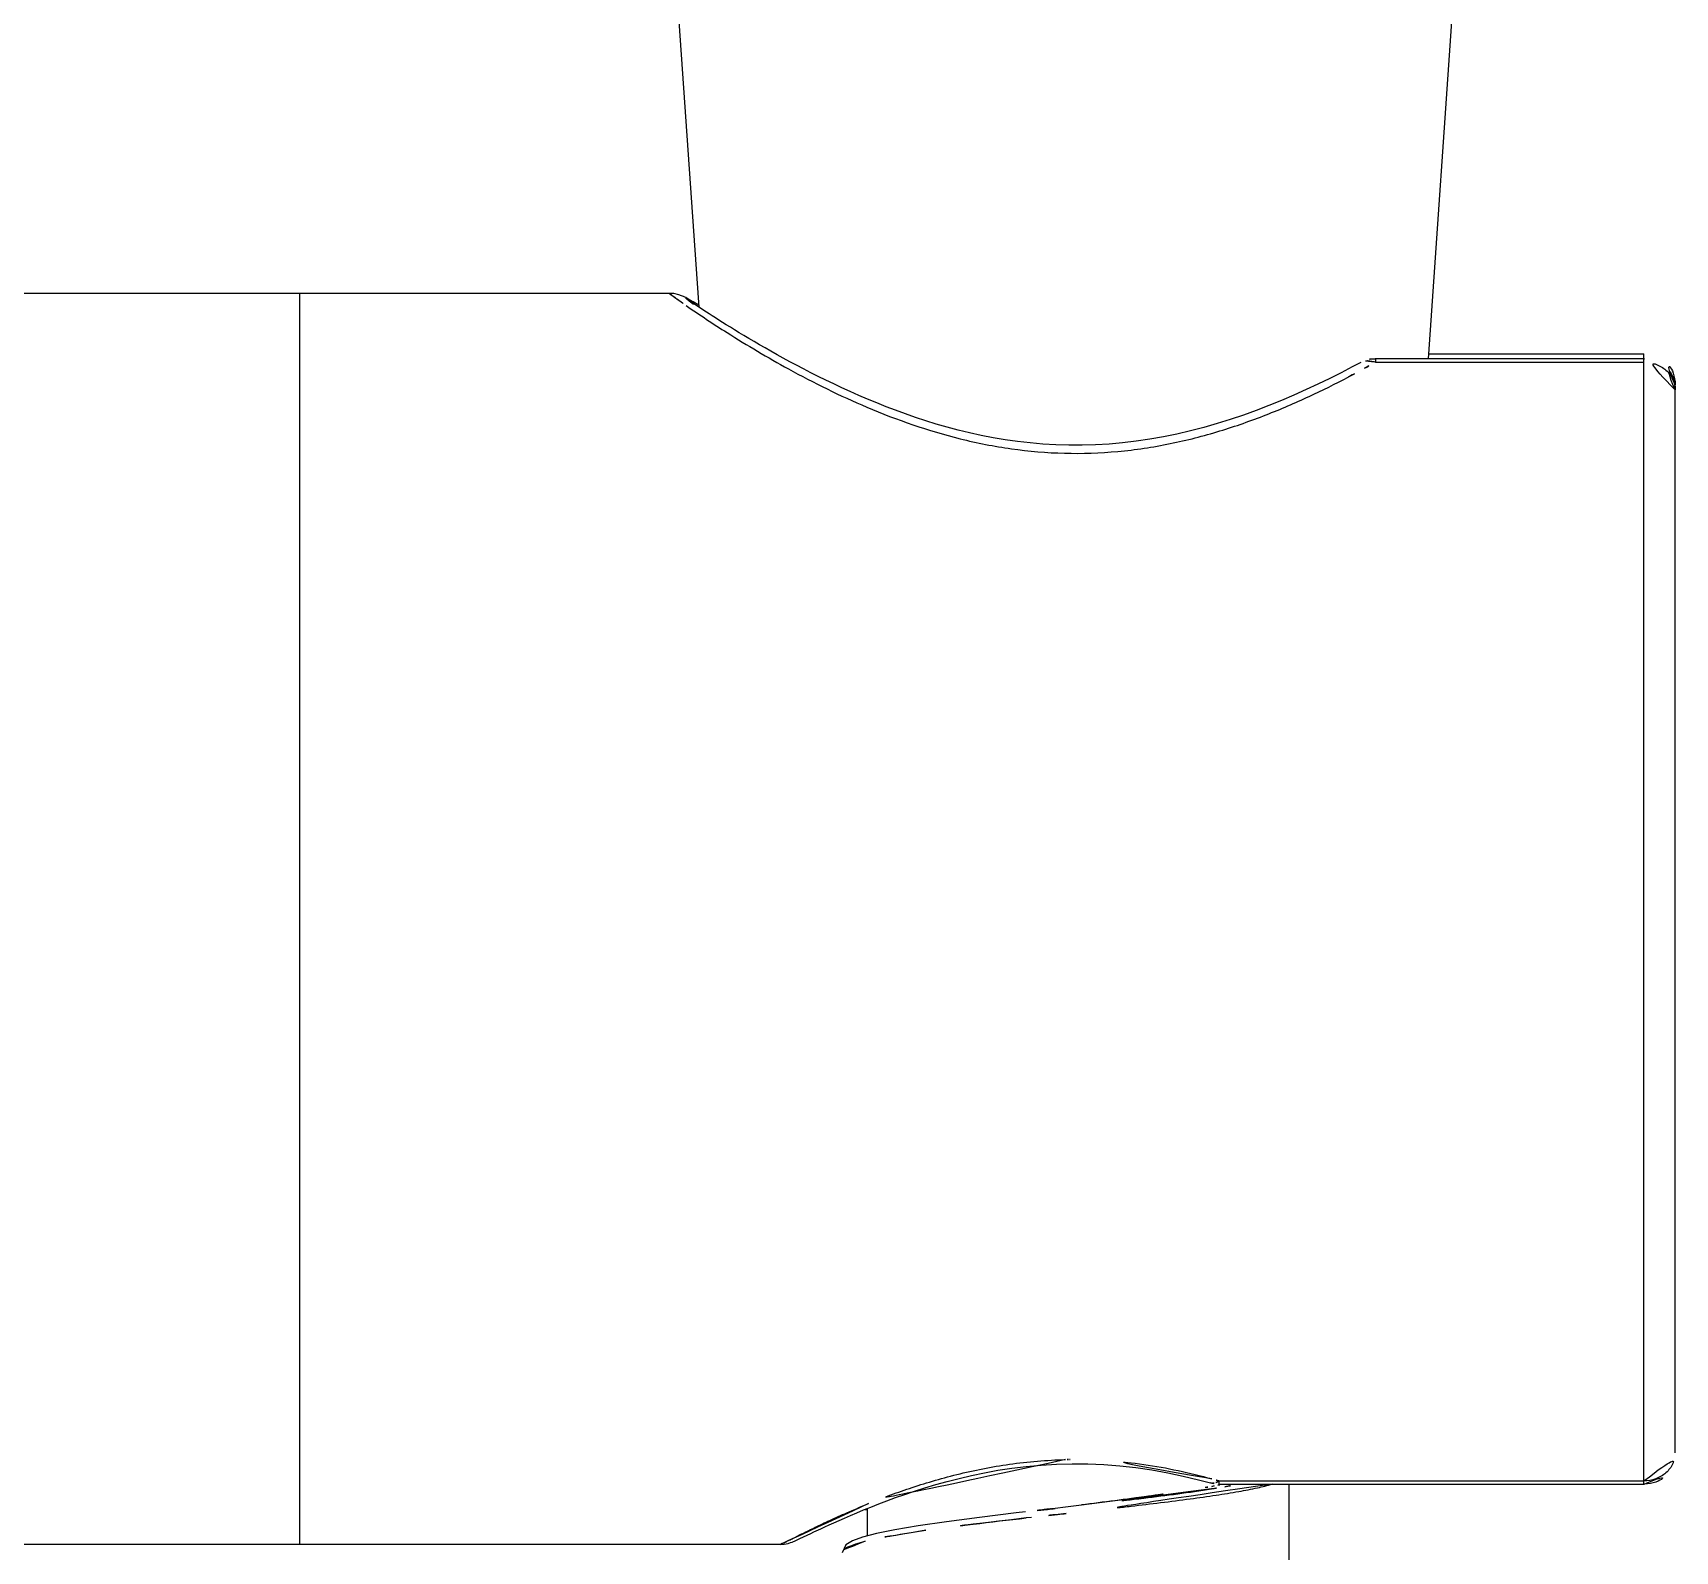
# Model space of a CAD drawing. Extents: x 16296660632 to 16296678186, y -37409619871 to -37409616409.
# Drawn here: x 16296676317.7 to 16296676370.2, y -37409617053.2 to -37409617004.7 of the extents above; entities that cross this region are included whole.
import ezdxf

# ---------------------------------------------------------------- set-up
doc = ezdxf.new("R2010")
doc.units = 0
doc.header["$LTSCALE"] = 10
doc.header["$MEASUREMENT"] = 0
doc.layers.get('0').update_dxf_attribs({"linetype": 'CONTINUOUS'})

msp = doc.modelspace()

# ---------------------------------------------------------------- linework, layer by layer
at = {"ltscale": 0.5}
for p, q in [((16296676338.96917, -37409617013.447899), (16296676338.241911, -37409617003.005272)), ((16296676362.300051, -37409617015.093536), (16296676363.141911, -37409617003.005272)), ((16296676338.04225, -37409617013.005272), (16296676314.37825, -37409617013.005272)), ((16296676326.19191, -37409617013.005363), (16296676326.19191, -37409617053.005188)), ((16296676338.02932, -37409617013.005272), (16296676338.02989, -37409617013.006157)), ((16296676338.159349, -37409617013.013474), (16296676338.031389, -37409617013.005272)), ((16296676338.779209, -37409617013.276314), (16296676338.68734, -37409617013.222549)), ((16296676338.96489, -37409617013.38649), (16296676338.779209, -37409617013.276314)), ((16296676339.12492, -37409617013.551163), (16296676338.98296, -37409617013.457153)), ((16296676369.19191, -37409617015.093536), (16296676360.60936, -37409617015.093536)), ((16296676360.60936, -37409617015.093536), (16296676360.60936, -37409617015.203453)), ((16296676360.60936, -37409617015.203453), (16296676369.19191, -37409617015.203453)), ((16296676362.311211, -37409617014.93322), (16296676369.19191, -37409617014.93322)), ((16296676369.19191, -37409617051.077316), (16296676369.19191, -37409617014.93322)), ((16296676359.72883, -37409617015.684196), (16296676359.74272, -37409617015.676903)), ((16296676370.19191, -37409617050.077316), (16296676370.19191, -37409617015.93322)), ((16296676355.600269, -37409617050.975853), (16296676369.19191, -37409617050.975853)), ((16296676355.600269, -37409617050.975853), (16296676355.600269, -37409617051.077316)), ((16296676355.600269, -37409617051.077316), (16296676369.19191, -37409617051.077316)), ((16296676357.841681, -37409617053.868393), (16296676357.841681, -37409617051.077316)), ((16296676344.27854, -37409617051.885117), (16296676344.343491, -37409617051.902458)), ((16296676344.343491, -37409617051.858856), (16296676344.343491, -37409617052.731644)), ((16296676350.69191, -37409617051.81739), (16296676350.356239, -37409617051.855827)), ((16296676350.69191, -37409617051.807243), (16296676351.200081, -37409617051.743446)), ((16296676349.604731, -37409617052.138847), (16296676349.43042, -37409617052.158501)), ((16296676341.567369, -37409617053.005272), (16296676314.37826, -37409617053.005272)), ((16296676342.19866, -37409617052.818207), (16296676342.549021, -37409617052.652519)), ((16296676342.549021, -37409617052.652519), (16296676342.644609, -37409617052.607437))]:
    msp.add_line(p, q, dxfattribs=at)
for points in [[(16296676338.68734, -37409617013.222549), (16296676338.64777, -37409617013.199722), (16296676338.611521, -37409617013.179123), (16296676338.577579, -37409617013.160202), (16296676338.544741, -37409617013.142403), (16296676338.51062, -37409617013.124672), (16296676338.470579, -37409617013.105164), (16296676338.41378, -37409617013.080406), (16296676338.31813, -37409617013.046982), (16296676338.159349, -37409617013.013474)], [(16296676338.98296, -37409617013.457153), (16296676338.867809, -37409617013.379677), (16296676338.820141, -37409617013.347183), (16296676338.779011, -37409617013.318863), (16296676338.74436, -37409617013.294746), (16296676338.716209, -37409617013.274887), (16296676338.69466, -37409617013.259453), (16296676338.68013, -37409617013.248833), (16296676338.6791, -37409617013.248062)], [(16296676360.13624, -37409617015.212547), (16296676359.86525, -37409617015.356491), (16296676359.50812, -37409617015.541229), (16296676359.14197, -37409617015.724632), (16296676358.76754, -37409617015.905762), (16296676358.38554, -37409617016.083687), (16296676357.996571, -37409617016.2575), (16296676357.601089, -37409617016.426338), (16296676357.19953, -37409617016.589371), (16296676356.79232, -37409617016.745827), (16296676356.3799, -37409617016.894951), (16296676355.96274, -37409617017.035927), (16296676355.54133, -37409617017.167992), (16296676355.116051, -37409617017.290413), (16296676354.687281, -37409617017.402481), (16296676354.255699, -37409617017.503517), (16296676353.822109, -37409617017.592941), (16296676353.387329, -37409617017.670212), (16296676352.952169, -37409617017.73484), (16296676352.517441, -37409617017.786453), (16296676352.084021, -37409617017.824966), (16296676351.652769, -37409617017.85041), (16296676351.22456, -37409617017.862846), (16296676350.80019, -37409617017.862411), (16296676350.380421, -37409617017.849533), (16296676349.96599, -37409617017.824799), (16296676349.557529, -37409617017.788818), (16296676349.155729, -37409617017.742188), (16296676348.7612, -37409617017.685623), (16296676348.37425, -37409617017.619972), (16296676347.9951, -37409617017.546043), (16296676347.62398, -37409617017.464607), (16296676347.26103, -37409617017.376404), (16296676346.90629, -37409617017.282173), (16296676346.55978, -37409617017.182632), (16296676346.221519, -37409617017.078461), (16296676345.89146, -37409617016.970291), (16296676345.569559, -37409617016.858719), (16296676345.255751, -37409617016.744301), (16296676344.94993, -37409617016.627541), (16296676344.65204, -37409617016.508942), (16296676344.361971, -37409617016.388931), (16296676344.079639, -37409617016.267929), (16296676343.804911, -37409617016.146301), (16296676343.537701, -37409617016.024406), (16296676343.27796, -37409617015.902588), (16296676343.025631, -37409617015.781158), (16296676342.78068, -37409617015.660439), (16296676342.543079, -37409617015.540703), (16296676342.31278, -37409617015.422218), (16296676342.08976, -37409617015.305229), (16296676341.87396, -37409617015.189972), (16296676341.66539, -37409617015.076668), (16296676341.46401, -37409617014.965523), (16296676341.269791, -37409617014.856712), (16296676341.082701, -37409617014.750427), (16296676340.90275, -37409617014.646828), (16296676340.7299, -37409617014.546082), (16296676340.564131, -37409617014.448334), (16296676340.40543, -37409617014.353683), (16296676340.253771, -37409617014.262299), (16296676340.10914, -37409617014.174263), (16296676339.97151, -37409617014.089699), (16296676339.84094, -37409617014.008743), (16296676339.717461, -37409617013.931519), (16296676339.601061, -37409617013.858124), (16296676339.491751, -37409617013.788643), (16296676339.389521, -37409617013.723152), (16296676339.29435, -37409617013.66172), (16296676339.206169, -37409617013.604393), (16296676339.12492, -37409617013.551163)], [(16296676342.644609, -37409617052.607437), (16296676342.866989, -37409617052.503372), (16296676342.994699, -37409617052.444267), (16296676343.133961, -37409617052.380432), (16296676343.285089, -37409617052.311943), (16296676343.44854, -37409617052.238853), (16296676343.624821, -37409617052.161217), (16296676343.81439, -37409617052.079163), (16296676344.01778, -37409617051.992867), (16296676344.23547, -37409617051.90255), (16296676344.467951, -37409617051.808517), (16296676344.715731, -37409617051.711128), (16296676344.97917, -37409617051.610893), (16296676345.25861, -37409617051.508392), (16296676345.554331, -37409617051.404343), (16296676345.866579, -37409617051.29953), (16296676346.19556, -37409617051.194893), (16296676346.541491, -37409617051.091423), (16296676346.90465, -37409617050.990227), (16296676347.28511, -37409617050.892593), (16296676347.682791, -37409617050.799911), (16296676348.09754, -37409617050.713753), (16296676348.52891, -37409617050.635658), (16296676348.97621, -37409617050.567352), (16296676349.43853, -37409617050.510643), (16296676349.91468, -37409617050.467133), (16296676350.403021, -37409617050.438293), (16296676350.901699, -37409617050.425591), (16296676351.40806, -37409617050.430092), (16296676351.919371, -37409617050.452232), (16296676352.43301, -37409617050.49231), (16296676352.946369, -37409617050.550079), (16296676353.456909, -37409617050.624702), (16296676353.962061, -37409617050.715157), (16296676354.459551, -37409617050.820099), (16296676354.94725, -37409617050.937759), (16296676355.33173, -37409617051.040588)], [(16296676349.410801, -37409617051.964851), (16296676349.118311, -37409617051.999031), (16296676347.93751, -37409617052.141319), (16296676346.886101, -37409617052.278053), (16296676345.982969, -37409617052.409081), (16296676345.235069, -37409617052.53434), (16296676344.642389, -37409617052.654068), (16296676344.197281, -37409617052.769592), (16296676343.881109, -37409617052.886017), (16296676343.663601, -37409617053.022667), (16296676343.54582, -37409617053.26886)], [(16296676341.561769, -37409617053.005257), (16296676341.687389, -37409617052.997383), (16296676341.81592, -37409617052.972794), (16296676341.897449, -37409617052.948311), (16296676341.949989, -37409617052.929008), (16296676341.99062, -37409617052.912498), (16296676342.02713, -37409617052.896797), (16296676342.06431, -37409617052.880272), (16296676342.104469, -37409617052.862), (16296676342.19866, -37409617052.818207)]]:
    msp.add_lwpolyline(points, dxfattribs=at)
for centre, radius, start, end in [((16296676338.029909, -37409617014.006149), 0.999984, 39.9751152, 90.0013114), ((16296676360.60931, -37409617016.093391), 0.999844, 90.898124, 118.2380125), ((16296676343.498079, -37409616984.941833), 34.764369, 298.8217099, 299.4857916), ((16296676360.609369, -37409617016.081612), 0.988066, 90.0003278, 90.9118989), ((16296676369.19191, -37409617015.93322), 1, 0, 90), ((16296676369.19191, -37409617016.083893), 0.990339, 89.1754284, 89.9997814), ((16296676369.19191, -37409617016.093536), 0.999999, 0, 89.1836301), ((16296676345.141529, -37409616987.941704), 31.34383, 297.7644753, 298.833143), ((16296676351.02759, -37409617065.160423), 14.871288, 90.9373656, 91.2974136), ((16296676351.027321, -37409617065.144943), 14.855809, 90.7271912, 90.9372564), ((16296676369.19191, -37409617050.077316), 0.999999, 270.7535263, 0), ((16296676350.00301, -37409617070.061867), 19.889833, 73.6553938, 74.3429111), ((16296676355.30164, -37409617050.544693), 0.52448, 299.7980436, 304.7076775), ((16296676350.77981, -37409617026.336143), 25.233042, 279.9986168, 280.4783554), ((16296676355.60107, -37409617050.071327), 1.005981, 254.4688108, 269.176849), ((16296676350.621519, -37409617020.475227), 31.118985, 278.7626715, 279.5472293), ((16296676351.58968, -37409617030.72995), 20.765214, 280.4859012, 281.0405504), ((16296676352.285469, -37409617034.311127), 17.117066, 281.0503241, 281.6211294), ((16296676355.600719, -37409617050.079681), 0.997634, 269.1901864, 269.9742092), ((16296676352.33765, -37409617030.546127), 20.902946, 279.4871154, 280.8219378), ((16296676369.19191, -37409617050.087112), 0.990214, 270.0002186, 270.7612905), ((16296676345.607201, -37409617047.410294), 4.664911, 253.5088487, 254.2610379)]:
    msp.add_arc(centre, radius, start, end, dxfattribs=at)
for points, knots in [([(16296676338.02989, -37409617013.006157), (16296676338.04167, -37409617013.0196), (16296676338.05023, -37409617013.026947), (16296676338.072399, -37409617013.045273), (16296676338.110979, -37409617013.075043), (16296676338.16959, -37409617013.118874), (16296676338.24465, -37409617013.173653), (16296676338.33585, -37409617013.239037), (16296676338.443001, -37409617013.314697), (16296676338.51988, -37409617013.368294), (16296676338.56094, -37409617013.396729)], [0, 0, 0, 0, 0.021865674, 0.051509195, 0.134064657, 0.247466864, 0.391350904, 0.565137267, 0.76822306, 1, 1, 1, 1]), ([(16296676338.56094, -37409617013.396729), (16296676338.99029, -37409617013.694221), (16296676340.060869, -37409617014.398514), (16296676341.96294, -37409617015.528282), (16296676344.421499, -37409617016.744797), (16296676346.82913, -37409617017.58329), (16296676348.96711, -37409617018.005608), (16296676350.659901, -37409617018.149323), (16296676352.363741, -37409617018.091248), (16296676354.02791, -37409617017.840607), (16296676355.61293, -37409617017.43454), (16296676357.09334, -37409617016.91333), (16296676358.457781, -37409617016.326393), (16296676359.31856, -37409617015.899872), (16296676359.72883, -37409617015.684196)], [0, 0, 0, 0, 0.069177808, 0.169664113, 0.292820322, 0.431975583, 0.505719917, 0.580953749, 0.656460383, 0.730966847, 0.803397089, 0.872832404, 0.938614058, 1, 1, 1, 1]), ([(16296676360.60936, -37409617015.203453), (16296676360.5301, -37409617015.172791), (16296676360.367861, -37409617015.1371), (16296676360.203699, -37409617015.176308), (16296676360.136259, -37409617015.212547)], [0, 0, 0, 0, 0.526071304, 1, 1, 1, 1]), ([(16296676370.19191, -37409617016.093536), (16296676370.19191, -37409617015.977188), (16296676370.137489, -37409617015.737541), (16296676369.910709, -37409617015.442139), (16296676369.57917, -37409617015.248123), (16296676369.321461, -37409617015.203453), (16296676369.19191, -37409617015.203453)], [0, 0, 0, 0, 0.236456557, 0.481035059, 0.73671507, 1, 1, 1, 1]), ([(16296676370.19191, -37409617015.93322), (16296676370.19191, -37409617015.934036), (16296676370.18696, -37409617015.933533), (16296676370.184879, -37409617015.934349), (16296676370.182529, -37409617015.934509)], [0, 0, 0, 0, 0.256926989, 1, 1, 1, 1]), ([(16296676350.690861, -37409617050.292938), (16296676350.090771, -37409617050.306534), (16296676348.91979, -37409617050.404846), (16296676347.503361, -37409617050.684013), (16296676346.444731, -37409617050.973343), (16296676345.71291, -37409617051.20369), (16296676345.03203, -37409617051.443199), (16296676344.59931, -37409617051.614532), (16296676344.392349, -37409617051.699707)], [0, 0, 0, 0, 0.277539911, 0.54184693, 0.666342109, 0.784852899, 0.896522319, 1, 1, 1, 1]), ([(16296676355.37085, -37409617050.910057), (16296676354.65863, -37409617050.710487), (16296676353.16028, -37409617050.385109), (16296676351.627741, -37409617050.280312), (16296676350.83876, -37409617050.290329)], [0, 0, 0, 0, 0.483846679, 1, 1, 1, 1]), ([(16296676369.19191, -37409617050.975853), (16296676369.321501, -37409617050.975853), (16296676369.579599, -37409617050.930641), (16296676369.911249, -37409617050.734444), (16296676370.137699, -37409617050.43615), (16296676370.19191, -37409617050.194733), (16296676370.19191, -37409617050.077316)], [0, 0, 0, 0, 0.262225029, 0.517434909, 0.76243745, 1, 1, 1, 1]), ([(16296676351.200081, -37409617051.743446), (16296676351.91424, -37409617051.653664), (16296676353.236891, -37409617051.48555), (16296676354.55661, -37409617051.292519), (16296676355.16086, -37409617051.185944)], [0, 0, 0, 0, 0.539826816, 1, 1, 1, 1]), ([(16296676357.3025, -37409617051.077217), (16296676357.14797, -37409617051.12252), (16296676356.79265, -37409617051.207703), (16296676356.19422, -37409617051.321953), (16296676355.476049, -37409617051.436462), (16296676354.328039, -37409617051.597054), (16296676352.729271, -37409617051.790329), (16296676351.40616, -37409617051.937881), (16296676350.715099, -37409617052.014809)], [0, 0, 0, 0, 0.072553579, 0.164461148, 0.274471487, 0.400168834, 0.686718777, 1, 1, 1, 1]), ([(16296676355.362261, -37409617051.23098), (16296676354.64185, -37409617051.342422), (16296676353.085291, -37409617051.542809), (16296676351.52655, -37409617051.721848), (16296676350.69191, -37409617051.81739)], [0, 0, 0, 0, 0.46458984, 1, 1, 1, 1]), ([(16296676355.44628, -37409617051.044403), (16296676355.43647, -37409617051.046257), (16296676355.39842, -37409617051.051498), (16296676355.359091, -37409617051.048218), (16296676355.33172, -37409617051.040588)], [0, 0, 0, 0, 0.260119873, 1, 1, 1, 1]), ([(16296676355.562269, -37409617050.999817), (16296676355.552679, -37409617051.00531), (16296676355.515961, -37409617051.024658), (16296676355.476219, -37409617051.038727), (16296676355.44628, -37409617051.044403)], [0, 0, 0, 0, 0.266217537, 1, 1, 1, 1]), ([(16296676344.392349, -37409617051.699707), (16296676344.184549, -37409617051.785233), (16296676343.79048, -37409617051.951637), (16296676343.237631, -37409617052.193817), (16296676342.761471, -37409617052.421082), (16296676342.41256, -37409617052.592018), (16296676342.170891, -37409617052.710617), (16296676342.019569, -37409617052.785393), (16296676341.88979, -37409617052.850098), (16296676341.781879, -37409617052.9039), (16296676341.6959, -37409617052.946487), (16296676341.63192, -37409617052.977028), (16296676341.5923, -37409617052.995323), (16296676341.573891, -37409617053.002258), (16296676341.56218, -37409617053.005272)], [0, 0, 0, 0, 0.216749228, 0.412582931, 0.58208783, 0.725601603, 0.787337911, 0.841740686, 0.888405954, 0.927201344, 0.958057962, 0.980919095, 0.99565858, 1, 1, 1, 1]), ([(16296676350.356239, -37409617051.855827), (16296676350.277031, -37409617051.864899), (16296676349.961849, -37409617051.901031), (16296676349.646709, -37409617051.937363), (16296676349.410801, -37409617051.964813)], [0, 0, 0, 0, 0.251344102, 1, 1, 1, 1]), ([(16296676349.78087, -37409617051.921928), (16296676349.85644, -37409617051.912354), (16296676350.160101, -37409617051.873947), (16296676350.4638, -37409617051.835854), (16296676350.69191, -37409617051.807243)], [0, 0, 0, 0, 0.248881583, 1, 1, 1, 1]), ([(16296676350.715099, -37409617052.014809), (16296676350.622259, -37409617052.025146), (16296676350.252119, -37409617052.066353), (16296676349.881981, -37409617052.107643), (16296676349.604731, -37409617052.138847)], [0, 0, 0, 0, 0.25083289, 1, 1, 1, 1]), ([(16296676346.22621, -37409617052.554451), (16296676345.859159, -37409617052.606888), (16296676345.2103, -37409617052.706642), (16296676344.56506, -37409617052.831383), (16296676344.287821, -37409617052.900597)], [0, 0, 0, 0, 0.564753899, 1, 1, 1, 1]), ([(16296676349.43042, -37409617052.158501), (16296676348.86524, -37409617052.222366), (16296676347.796089, -37409617052.345573), (16296676346.72854, -37409617052.482681), (16296676346.22621, -37409617052.554451)], [0, 0, 0, 0, 0.528498945, 1, 1, 1, 1]), ([(16296676344.287821, -37409617052.900597), (16296676344.18733, -37409617052.925697), (16296676344.010811, -37409617052.973579), (16296676343.78492, -37409617053.055489), (16296676343.633141, -37409617053.133568), (16296676343.56332, -37409617053.202667), (16296676343.551371, -37409617053.236763)], [0, 0, 0, 0, 0.376294032, 0.664792119, 0.868761583, 1, 1, 1, 1])]:
    msp.add_open_spline(points, degree=3, knots=knots, dxfattribs=at)

doc.saveas('drawing.dxf')
